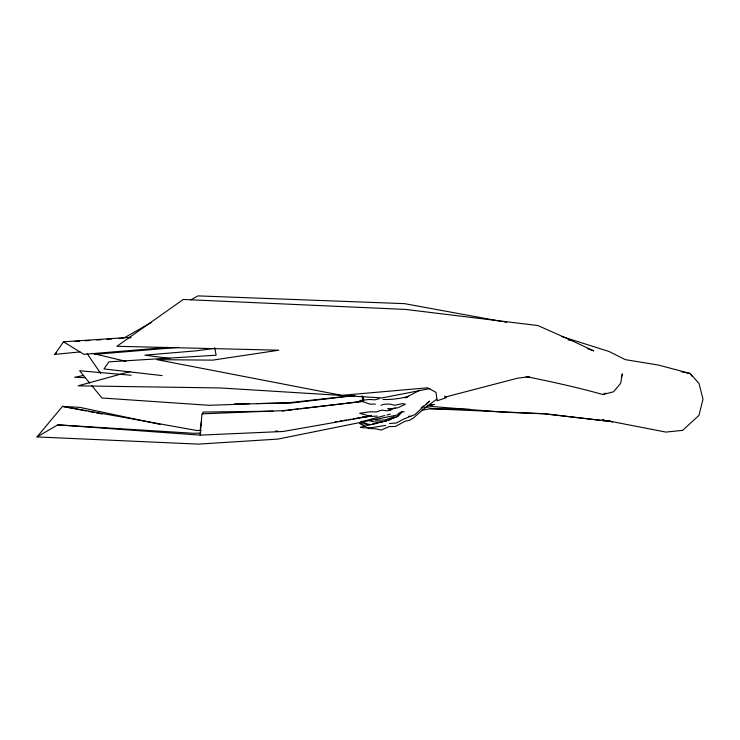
<?xml version="1.0" encoding="UTF-8"?>
<svg xmlns="http://www.w3.org/2000/svg" width="740" height="740" viewBox="0 0 740 740"><rect width="100%" height="100%" fill="white"/><g stroke="black" fill="none" stroke-linecap="round" stroke-linejoin="round"><path stroke-width="1.11" d="M399.85 414.465L277.981 439.088L198.44 444.111L37 436.933L57.776 424.862L200.142 435.129L201.965 413.845L282.597 410.672L362.674 401.496M200.05 430.615L201.613 420.792M202.649 414.243L203.001 412.06L272.977 411.172M621.36 377.039L622.368 373.848L620.638 383.375L613.534 391.802L602.86 394.531C577.607 387.446 551.929 381.775 526.232 376.642M79.994 351.925L54.816 354.395L63.492 341.806L130.148 337.32M37 436.933L62.521 406.38L80.05 407.407L160.201 424.409M397.611 416.657L401.996 411.459M54.816 354.395L56.425 352.749M396.927 416.861L399.313 414.437M421.06 408.036L423.641 405.955M426.221 403.864L429.653 401.089L414.881 414.604L403.633 419.09L396.492 422.966L389.527 423.539M436.859 399.165L425.907 407.093L413.031 418.294L409.202 420.431L404.891 421.31L395.438 426.471L389.129 426.592L381.322 430.07L375.457 428.793L369.038 428.497L367.142 427.489M388.519 420.607L392.367 418.322L396.02 417.157M124.154 337.912L151.09 322.575M190.994 299.867L197.978 295.889L404.512 303.641L502.053 321.53M398.175 413.706L400.95 412.143L404.243 411.782M405.03 397.935L420.052 390.091M602.86 394.531L605.857 393.125M405.899 397.593L408.637 396.335C400.248 398.564 391.775 399.785 383.135 399.452M394.235 416.666L385.161 419.996L375.384 420.237M397.417 416.444L386.021 420.857L360.38 427.322C369.094 428.932 377.104 426.573 385.586 425.472M380.915 405.261L384.338 404.179L389.897 404.123L394.735 405.27L402.366 403.633L405.409 404.197L397.63 407.897L394.929 407.814L390.396 410.173L386.817 410.857L381.868 410.108L376.29 411.93L370.102 411.773L359.677 413.299L371.129 416.454L377.224 416.084M130.074 371.572L78.126 385.836L220.233 387.954L381.997 397.926L429.894 388.602M379.213 398.675L374.903 399.831L369.547 399.461L359.696 400.534L370.037 404.151L375.356 404.096M360.565 421.948L384.8 415.529M387.011 414.937L390.313 414.067M398.24 413.873L401.034 413.133M444.731 397.195L517.593 378.186L529.535 376.66L526.288 376.521M384.643 421.504L386.585 421.06M367.817 416.259L353.156 418.868M83.639 375.476L74.629 377.261L84.989 377.678M98.263 372.581L100.52 372.128M422.3 410.191L430.162 408.693L470.511 409.405M370.962 416.037L283.087 431.485L200.142 435.129M371.166 415.806L362.165 417.416L371.175 416.01M335.128 421.782L337.375 421.421M339.632 421.051L341.889 420.69M344.137 420.329L346.394 419.959M348.642 419.599L350.899 419.238M424.113 407.749L431.993 406.519L502.571 412.125L544.714 413.854L612.554 421.717L665.898 432.105L682.641 430.347L698.93 415.445L703 399.212L699.069 383.607L690.281 373.478L658.489 365.079L625.282 359.631L609.057 351.509L561.873 336.561M372.442 424.02L377.141 423.308M214.822 348.337L196.581 350.797L144.846 355.154L169.978 358.475M282.153 411.052L285.566 410.635M287.851 410.367L292.402 409.812M294.687 409.535L298.1 409.118M300.375 408.841L363.035 401.228L362.082 395.761M355.024 395.475L289.877 403.198L256.484 403.596M353.951 395.512L290.959 402.495L209.013 405.298L101.954 398L91.862 385.707M382.765 421.819L375.476 422.087L370.028 420.968M94.637 354.349L178.257 347.393M167.841 347.402L83.861 354.331L63.492 341.806M74.888 341.473L79.476 341.168M85.202 340.779L89.79 340.465M96.672 340.002L101.26 339.688M106.995 339.309L111.583 338.994M118.465 338.532L123.053 338.217M128.788 337.829L131.082 337.68M395.234 408.406L387.686 408.656L390.563 410.08M200.762 433.104L193.88 433.289L57.776 424.862M275.363 431.124L277.657 431.059M234.599 403.855L249.574 403.679M201.225 430.504L196.646 430.477L62.521 406.38L86.33 410.959M568.144 339.984L570.448 340.03L593.748 350.889L587.31 348.559M430.162 408.693L544.612 413.743L612.554 421.717L606.865 420.699M408.721 416.232L410.756 416.37M370.518 424.418L359.575 423.493L365.246 426.49M131.128 375.254L79.606 370.768L89.697 383.07M162.088 375.596L103.998 368.946L108.882 361.841L216.145 355.209L214.692 347.828M606.865 420.699L612.554 421.717M504.319 321.946L506.585 322.363M88.597 411.403L94.267 412.495M96.533 412.929L102.203 414.021M681.281 371.702L690.013 373.598L691.918 376.17M92.565 353.378L126.004 361.379M570.448 340.03L537.888 325.545L405.502 309.422L183.27 299.469L116.901 346.292L278.851 350.205L212.695 360.139L156.917 359.659L341.695 395.336L427.692 387.806L436.008 392.413L437.146 400.793L446.285 397.657L444.786 396.067M361.906 421.264L367.512 424.557M87.163 353.664L100.668 373.423M363.349 396.788L363.701 400.22M434.13 404.503L427.368 405.733L434.13 404.503M604.589 420.283L602.314 419.876L604.589 420.292"/></g></svg>
